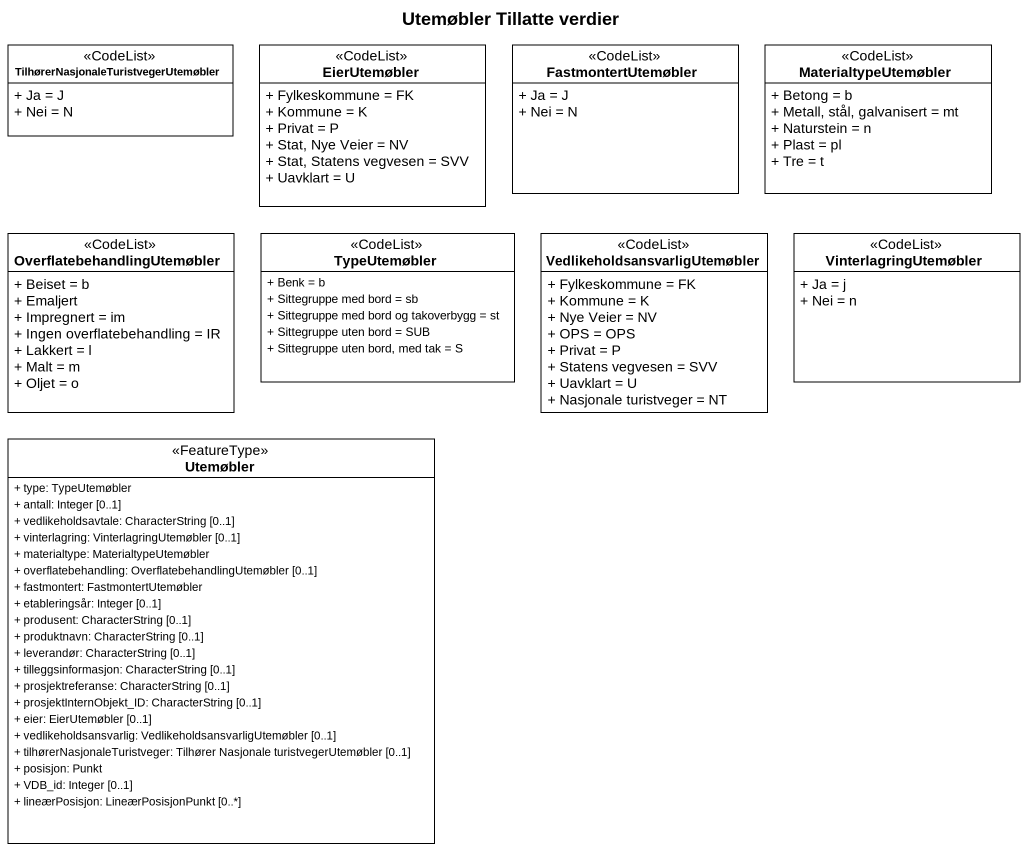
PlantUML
@startuml
title Utemøbler Tillatte verdier
hide circle
hide empty members
skinparam classAttributeIconSize 0
class "TilhørerNasjonaleTuristvegerUtemøbler" as TilhørerNasjonaleTuristveger <<CodeList>> {
  + Ja = J
  + Nei = N
}
class EierUtemøbler <<CodeList>> {
  + Fylkeskommune = FK
  + Kommune = K
  + Privat = P
  + Stat, Nye Veier = NV
  + Stat, Statens vegvesen = SVV
  + Uavklart = U
}
class FastmontertUtemøbler <<CodeList>> {
  + Ja = J
  + Nei = N
}
class MaterialtypeUtemøbler <<CodeList>> {
  + Betong = b
  + Metall, stål, galvanisert = mt
  + Naturstein = n
  + Plast = pl
  + Tre = t
}
class OverflatebehandlingUtemøbler <<CodeList>> {
  + Beiset = b
  + Emaljert
  + Impregnert = im
  + Ingen overflatebehandling = IR
  + Lakkert = l
  + Malt = m
  + Oljet = o
}
class TypeUtemøbler <<CodeList>> {
  + Benk = b
  + Sittegruppe med bord = sb
  + Sittegruppe med bord og takoverbygg = st
  + Sittegruppe uten bord = SUB
  + Sittegruppe uten bord, med tak = S
}
class "VedlikeholdsansvarligUtemøbler" as VedlikeholdsansvarligUtemøbl <<CodeList>> {
  + Fylkeskommune = FK
  + Kommune = K
  + Nye Veier = NV
  + OPS = OPS
  + Privat = P
  + Statens vegvesen = SVV
  + Uavklart = U
  + Nasjonale turistveger = NT
}
class VinterlagringUtemøbler <<CodeList>> {
  + Ja = j
  + Nei = n
}
class Utemøbler <<FeatureType>> {
  + type: TypeUtemøbler
  + antall: Integer [0..1]
  + vedlikeholdsavtale: CharacterString [0..1]
  + vinterlagring: VinterlagringUtemøbler [0..1]
  + materialtype: MaterialtypeUtemøbler
  + overflatebehandling: OverflatebehandlingUtemøbler [0..1]
  + fastmontert: FastmontertUtemøbler
  + etableringsår: Integer [0..1]
  + produsent: CharacterString [0..1]
  + produktnavn: CharacterString [0..1]
  + leverandør: CharacterString [0..1]
  + tilleggsinformasjon: CharacterString [0..1]
  + prosjektreferanse: CharacterString [0..1]
  + prosjektInternObjekt_ID: CharacterString [0..1]
  + eier: EierUtemøbler [0..1]
  + vedlikeholdsansvarlig: VedlikeholdsansvarligUtemøbler [0..1]
  + tilhørerNasjonaleTuristveger: Tilhører Nasjonale turistvegerUtemøbler [0..1]
  + posisjon: Punkt
  + VDB_id: Integer [0..1]
  + lineærPosisjon: LineærPosisjonPunkt [0..*]
}
@enduml
